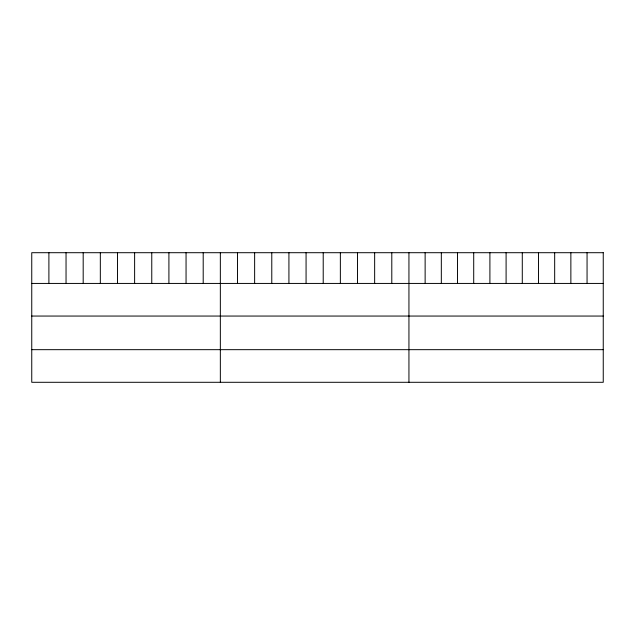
<?xml version="1.0" encoding="UTF-8"?>
<svg xmlns="http://www.w3.org/2000/svg" width="635" height="635" viewBox="0 0 635 635"><rect width="100%" height="100%" fill="white"/><g stroke="black" fill="none" stroke-linecap="round" stroke-linejoin="round"><path stroke-width="0.95" d="M31.75 283.432L603.25 283.432M31.75 316.055L603.25 316.055M31.75 349.671L603.25 349.671M587.058 252.706L587.058 283.432M570.865 252.706L570.865 283.432M554.672 252.706L554.672 283.432M538.48 252.706L538.48 283.432M522.288 252.706L522.288 283.432M506.095 252.706L506.095 283.432M489.903 252.706L489.903 283.432M473.71 252.706L473.71 283.432M457.517 252.706L457.517 283.432M441.325 252.706L441.325 283.432M425.132 252.706L425.132 283.432M408.94 252.706L408.94 382.294M391.795 252.706L391.795 283.432M374.65 252.706L374.65 283.432M357.505 252.706L357.505 283.432M340.36 252.706L340.36 283.432M323.215 252.706L323.215 283.432M306.07 252.706L306.07 283.432M288.925 252.706L288.925 283.432M271.78 252.706L271.78 283.432M254.635 252.706L254.635 283.432M237.49 252.706L237.49 283.432M220.345 252.706L220.345 382.294M203.2 252.706L203.2 283.432M186.055 252.706L186.055 283.432M168.91 252.706L168.91 283.432M151.765 252.706L151.765 283.432M134.62 252.706L134.62 283.432M117.475 252.706L117.475 283.432M100.33 252.706L100.33 283.432M83.185 252.706L83.185 283.432M66.04 252.706L66.04 283.432M48.895 252.706L48.895 283.432M603.25 252.706L31.75 252.706L31.75 382.294L603.25 382.294L603.25 252.706"/></g></svg>
